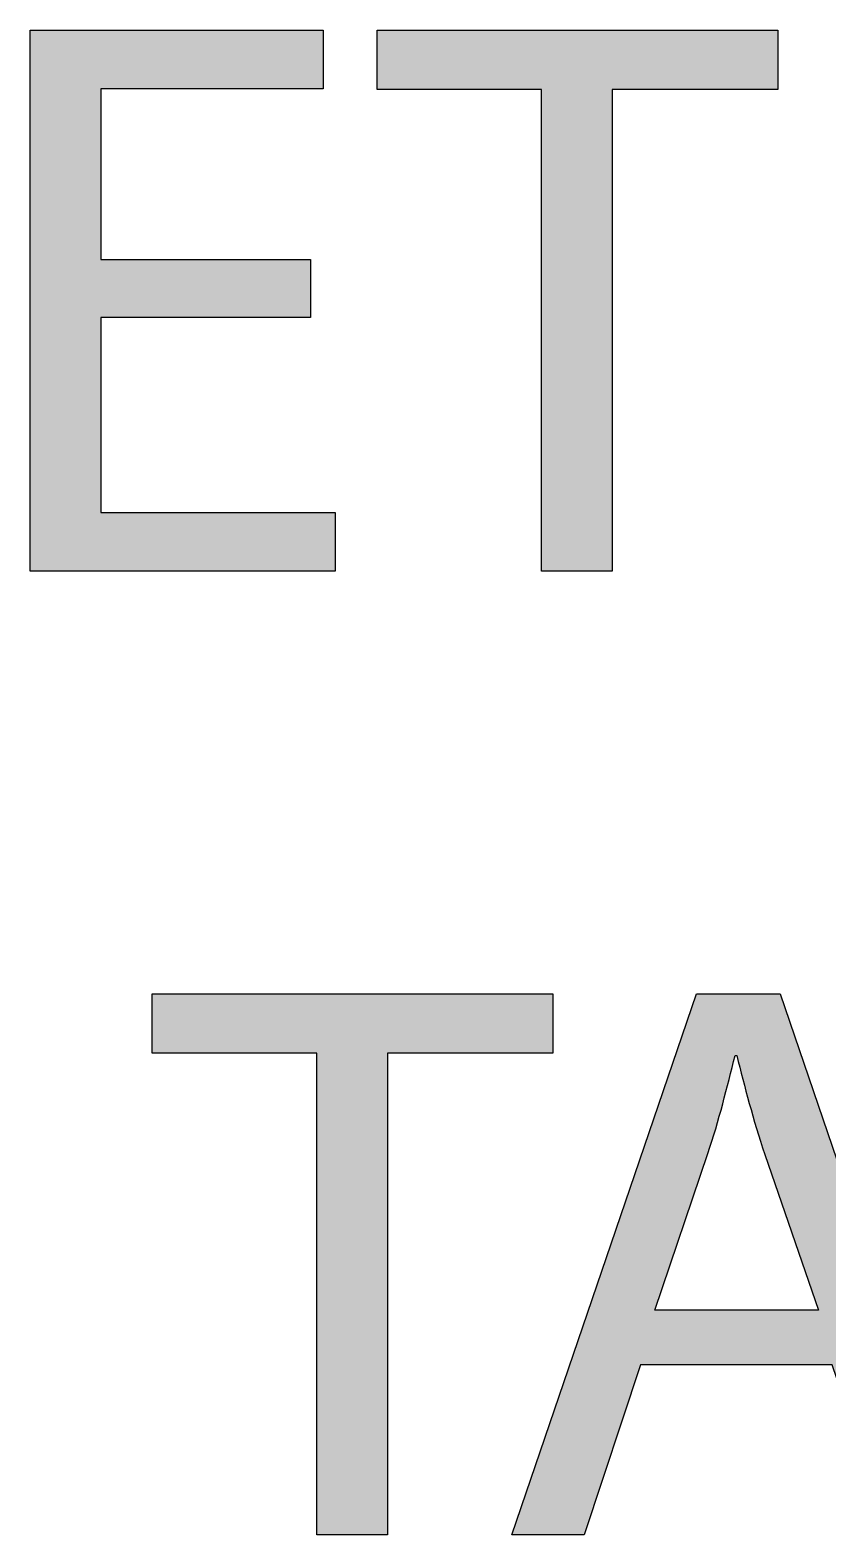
# Model space of a CAD drawing. Extents: x 0 to 360, y -268 to 0.
# Drawn here: x 125.44 to 128.42, y -210.68 to -205.06 of the extents above; entities that cross this region are included whole.
import ezdxf

# ---------------------------------------------------------------- set-up
doc = ezdxf.new("R2010")
doc.units = 0
doc.layers.add('LAYER_1', color=7, linetype='CONTINUOUS')

# ---------------------------------------------------------------- blocks, each defined once
blk = doc.blocks.new('*U151')
at = {"layer": 'LAYER_1', "color": 250, "extrusion": (0, 0, -1)}
for points in [[(-125.4447, -207.0806), (-125.4447, -205.0597), (-125.7086, -207.0806)], [(-125.7086, -207.0806), (-125.4447, -205.0597), (-125.7086, -205.0597)], [(-126.4912, -205.2788), (-126.4912, -205.0597), (-126.5392, -205.2788)], [(-126.5392, -205.2788), (-126.4912, -205.0597), (-126.5392, -205.0597)], [(-126.4912, -207.0806), (-126.4912, -206.8614), (-126.5392, -207.0806)], [(-126.5392, -207.0806), (-126.4912, -206.8614), (-126.5392, -206.8614)], [(-126.5392, -207.0806), (-126.5392, -206.8614), (-126.5842, -207.0806)], [(-126.5842, -207.0806), (-126.5392, -206.8614), (-126.5842, -206.8614)]]:
    blk.add_solid(points, dxfattribs=at)
at = {"layer": 'LAYER_1', "color": 250}
for points in [[(125.7086, -205.2788), (125.7086, -205.0597), (126.4912, -205.2788)], [(126.4912, -205.2788), (125.7086, -205.0597), (126.4912, -205.0597)], [(125.7086, -206.1332), (125.7086, -205.9168), (126.4912, -206.1332)], [(126.4912, -206.1332), (125.7086, -205.9168), (126.4912, -205.9168)], [(125.7086, -207.0806), (125.7086, -206.8614), (126.4912, -207.0806)], [(126.4912, -207.0806), (125.7086, -206.8614), (126.4912, -206.8614)]]:
    blk.add_solid(points, dxfattribs=at)
blk = doc.blocks.new('*U152')
at = {"layer": 'LAYER_1', "color": 250}
for points in [[(126.7402, -205.2815), (126.7402, -205.0597), (127.3548, -205.2815)], [(127.3548, -205.2815), (126.7402, -205.0597), (127.3548, -205.0597)], [(127.6187, -205.2815), (127.6187, -205.0597), (128.2363, -205.2815)], [(128.2363, -205.2815), (127.6187, -205.0597), (128.2363, -205.0597)]]:
    blk.add_solid(points, dxfattribs=at)
at = {"layer": 'LAYER_1', "color": 250, "extrusion": (0, 0, -1)}
for points in [[(-127.3548, -207.0806), (-127.3548, -205.0597), (-127.6187, -207.0806)], [(-127.6187, -207.0806), (-127.3548, -205.0597), (-127.6187, -205.0597)]]:
    blk.add_solid(points, dxfattribs=at)
blk = doc.blocks.new('*U168')
at = {"layer": 'LAYER_1', "color": 250}
for points in [[(125.9005, -208.8796), (125.9005, -208.6577), (126.5151, -208.8796)], [(126.5151, -208.8796), (125.9005, -208.6577), (126.5151, -208.6577)], [(126.779, -208.8796), (126.779, -208.6577), (127.3965, -208.8796)], [(127.3965, -208.8796), (126.779, -208.6577), (127.3965, -208.6577)]]:
    blk.add_solid(points, dxfattribs=at)
at = {"layer": 'LAYER_1', "color": 250, "extrusion": (0, 0, -1)}
for points in [[(-126.5151, -210.6786), (-126.5151, -208.6577), (-126.779, -210.6786)], [(-126.779, -210.6786), (-126.5151, -208.6577), (-126.779, -208.6577)]]:
    blk.add_solid(points, dxfattribs=at)
blk = doc.blocks.new('*U169')
at = {"layer": 'LAYER_1', "color": 250}
for points in [[(127.9334, -209.3781), (127.7774, -209.115), (127.9334, -208.6577)], [(128.0833, -208.8885), (128.0833, -208.6577), (128.1301, -209.0675)], [(128.1301, -209.0675), (128.1301, -208.6577), (128.1882, -209.2579)], [(128.1882, -209.2579), (128.1882, -208.6577), (128.2452, -209.4229)], [(128.2452, -209.4229), (128.2452, -208.6577), (128.3891, -209.8394)], [(127.7774, -210.0433), (127.7235, -209.273), (127.7774, -209.115)], [(128.44, -210.0433), (128.44, -209.2287), (128.6561, -210.6786)], [(127.7235, -210.0433), (127.5137, -209.8877), (127.7235, -209.273)], [(127.5137, -210.6786), (127.2437, -210.6786), (127.5137, -209.8877)]]:
    blk.add_solid(points, dxfattribs=at)
at = {"layer": 'LAYER_1', "color": 250, "extrusion": (0, 0, -1)}
for points in [[(-127.9334, -209.3781), (-127.9334, -208.6577), (-127.9753, -209.2544)], [(-127.9753, -209.2544), (-127.9334, -208.6577), (-127.9753, -208.6577)], [(-127.9753, -209.2544), (-127.9753, -208.6577), (-128.0308, -209.0694)], [(-128.0308, -209.0694), (-127.9753, -208.6577), (-128.0308, -208.6577)], [(-128.0308, -209.0694), (-128.0308, -208.6577), (-128.0773, -208.8885)], [(-128.0773, -208.8885), (-128.0308, -208.6577), (-128.0773, -208.6577)], [(-128.0773, -208.8885), (-128.0773, -208.6577), (-128.0833, -208.8885)], [(-128.0833, -208.8885), (-128.0773, -208.6577), (-128.0833, -208.6577)], [(-128.1301, -209.0675), (-128.0833, -208.6577), (-128.1301, -208.6577)], [(-128.1882, -209.2579), (-128.1301, -208.6577), (-128.1882, -208.6577)], [(-128.2452, -209.4229), (-128.1882, -208.6577), (-128.2452, -208.6577)], [(-128.3891, -209.8394), (-128.2452, -208.6577), (-128.3891, -209.0793)], [(-128.3891, -210.0433), (-128.3891, -209.0793), (-128.44, -210.0433)], [(-128.44, -210.0433), (-128.3891, -209.0793), (-128.44, -209.2287)], [(-127.7774, -209.8394), (-127.7774, -209.115), (-127.9334, -209.3781)], [(-128.6561, -210.6786), (-128.44, -209.2287), (-128.6561, -209.8618)], [(-127.7235, -210.0433), (-127.7235, -209.273), (-127.7774, -210.0433)], [(-127.7774, -210.0433), (-127.7774, -209.8394), (-127.9334, -210.0433)], [(-127.9334, -210.0433), (-127.7774, -209.8394), (-127.9334, -209.8394)], [(-127.9334, -210.0433), (-127.9334, -209.8394), (-127.9753, -210.0433)], [(-127.9753, -210.0433), (-127.9334, -209.8394), (-127.9753, -209.8394)], [(-127.9753, -210.0433), (-127.9753, -209.8394), (-128.0308, -210.0433)], [(-128.0308, -210.0433), (-127.9753, -209.8394), (-128.0308, -209.8394)], [(-128.0308, -210.0433), (-128.0308, -209.8394), (-128.0773, -210.0433)], [(-128.0773, -210.0433), (-128.0308, -209.8394), (-128.0773, -209.8394)], [(-128.0773, -210.0433), (-128.0773, -209.8394), (-128.0833, -210.0433)], [(-128.0833, -210.0433), (-128.0773, -209.8394), (-128.0833, -209.8394)], [(-128.0833, -210.0433), (-128.0833, -209.8394), (-128.1301, -210.0433)], [(-128.1301, -210.0433), (-128.0833, -209.8394), (-128.1301, -209.8394)], [(-128.1301, -210.0433), (-128.1301, -209.8394), (-128.1882, -210.0433)], [(-128.1882, -210.0433), (-128.1301, -209.8394), (-128.1882, -209.8394)], [(-128.1882, -210.0433), (-128.1882, -209.8394), (-128.2452, -210.0433)], [(-128.2452, -210.0433), (-128.1882, -209.8394), (-128.2452, -209.8394)], [(-128.2452, -210.0433), (-128.2452, -209.8394), (-128.3891, -210.0433)], [(-128.3891, -210.0433), (-128.2452, -209.8394), (-128.3891, -209.8394)], [(-128.6561, -210.6786), (-128.6561, -209.8618), (-128.9348, -210.6786)], [(-127.5137, -210.6786), (-127.5137, -209.8877), (-127.7235, -210.0433)]]:
    blk.add_solid(points, dxfattribs=at)
blk = doc.blocks.new('BLOCK_23')
at = {"layer": 'LAYER_1'}
for points in [[(126.4912, -206.1332), (125.7086, -206.1332), (125.7086, -206.8614), (126.5842, -206.8614), (126.5842, -207.0806), (125.4447, -207.0806), (125.4447, -205.0597), (126.5392, -205.0597), (126.5392, -205.2788), (125.7086, -205.2788), (125.7086, -205.9168), (126.4912, -205.9168), (126.4912, -206.1332)], [(127.3548, -205.2815), (126.7402, -205.2815), (126.7402, -205.0597), (128.2363, -205.0597), (128.2363, -205.2815), (127.6187, -205.2815), (127.6187, -207.0806), (127.3548, -207.0806), (127.3548, -205.2815)], [(126.5151, -208.8796), (125.9005, -208.8796), (125.9005, -208.6577), (127.3965, -208.6577), (127.3965, -208.8796), (126.779, -208.8796), (126.779, -210.6786), (126.5151, -210.6786), (126.5151, -208.8796)], [(127.7235, -210.0433), (127.5137, -210.6786), (127.2437, -210.6786), (127.9334, -208.6577), (128.2452, -208.6577), (128.9348, -210.6786), (128.6561, -210.6786), (128.44, -210.0433), (127.7235, -210.0433)]]:
    blk.add_lwpolyline(points, dxfattribs=at)
blk.add_open_spline([(128.3891, -209.8394), (128.3891, -209.8394), (128.1882, -209.2579), (128.1882, -209.2579), (128.1433, -209.1256), (128.1133, -209.0057), (128.0833, -208.8885), (128.0833, -208.8885), (128.0773, -208.8885), (128.0773, -208.8885), (128.0473, -209.0057), (128.0173, -209.1318), (127.9753, -209.2544), (127.9753, -209.2544), (127.7774, -209.8394), (127.7774, -209.8394), (127.7774, -209.8394), (128.3891, -209.8394), (128.3891, -209.8394)], degree=3, knots=[0, 0, 0, 0, 1, 1, 1, 2, 2, 2, 3, 3, 3, 4, 4, 4, 5, 5, 5, 6, 6, 6, 6], dxfattribs=at)
at = {"layer": 'LAYER_1', "color": 250}
for name in ['*U151', '*U152', '*U168', '*U169']:
    blk.add_blockref(name, (0, 0), dxfattribs=at)
blk = doc.blocks.new('BLOCK_20')
at = {"layer": 'LAYER_1'}
blk.add_blockref('BLOCK_23', (0, 0), dxfattribs=at)
blk = doc.blocks.new('BLOCK_17')
at = {"layer": 'LAYER_1'}
blk.add_blockref('BLOCK_20', (0, 0), dxfattribs=at)

msp = doc.modelspace()

# ---------------------------------------------------------------- block references
at = {"layer": 'LAYER_1'}
msp.add_blockref('BLOCK_17', (0, 0), dxfattribs=at)

doc.saveas('drawing.dxf')
